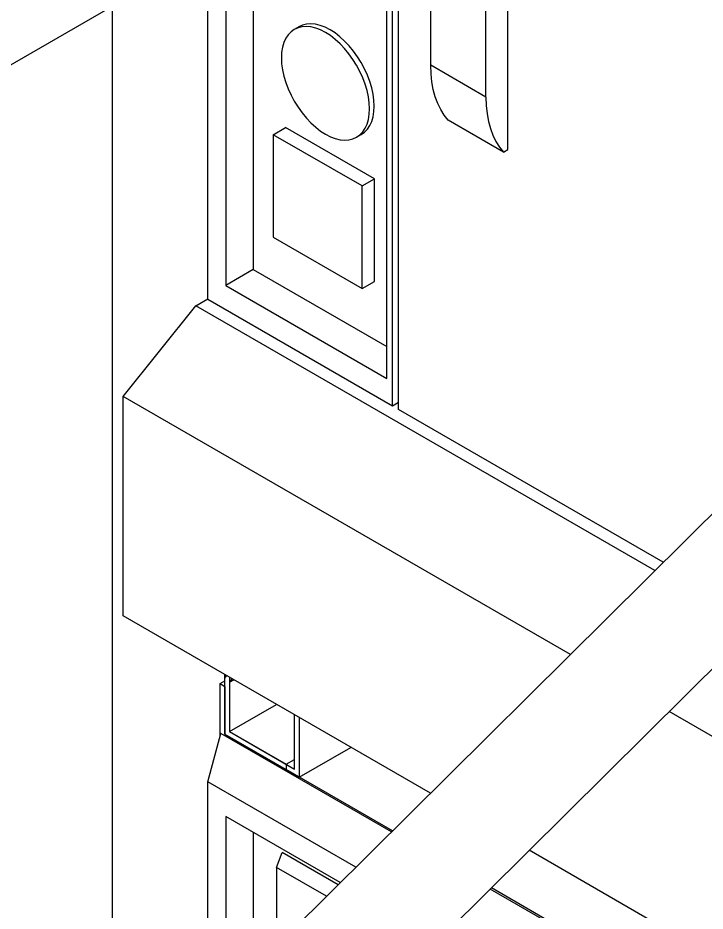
# Model space of a CAD drawing. Header units: millimetres. Extents: x -356 to 237, y 0 to 365.
# Drawn here: x -169.46 to -156.98, y 276.01 to 292.23 of the extents above; entities that cross this region are included whole.
import ezdxf

# ---------------------------------------------------------------- set-up
doc = ezdxf.new("R2010")
doc.units = ezdxf.units.MM

msp = doc.modelspace()

# ---------------------------------------------------------------- linework, layer by layer
at = {"color": 7, "linetype": 'Continuous', "lineweight": 25}
for p, q in [((-162.655, 285.184), (-162.655, 305.355)), ((-162.543, 285.12), (-162.543, 305.291)), ((-162.76, 285.686), (-162.76, 304.975)), ((-137.169, 302.753), (-171.401, 268.792)), ((-169.992, 267.372), (-135.761, 301.333)), ((-160.563, 289.843), (-160.563, 296.771)), ((-161.96, 291.373), (-161.96, 295.941)), ((-160.958, 290.795), (-160.958, 295.363)), ((-166.008, 287.12), (-166.008, 293.468)), ((-173.134, 289.337), (-166.327, 293.266)), ((-165.683, 292.967), (-165.683, 287.374)), ((-165.182, 292.914), (-165.182, 287.663)), ((-167.742, 292.45), (-167.742, 272.422)), ((-164.354, 292.074), (-164.437, 292.026)), ((-160.958, 290.795), (-161.96, 291.373)), ((-160.642, 289.797), (-161.644, 290.376)), ((-164.818, 290.113), (-164.595, 290.242)), ((-163.203, 289.181), (-164.818, 290.113)), ((-164.818, 290.113), (-164.818, 288.249)), ((-162.98, 289.31), (-164.595, 290.242)), ((-163.305, 290.066), (-163.222, 290.114)), ((-160.642, 289.797), (-160.563, 289.843)), ((-163.203, 289.181), (-162.98, 289.31)), ((-162.98, 287.445), (-162.98, 289.31)), ((-163.203, 287.317), (-163.203, 289.181)), ((-164.818, 288.249), (-163.203, 287.317)), ((-165.182, 287.663), (-165.683, 287.374)), ((-165.182, 287.663), (-162.76, 286.265)), ((-165.683, 287.374), (-162.76, 285.686)), ((-163.203, 287.317), (-162.98, 287.445)), ((-167.547, 285.36), (-166.224, 287.006)), ((-166.224, 287.006), (-166.008, 287.131)), ((-157.89, 282.196), (-166.224, 287.006)), ((-162.655, 285.184), (-166.008, 287.12)), ((-159.426, 280.672), (-167.547, 285.36)), ((-167.547, 281.372), (-167.547, 285.36)), ((-162.543, 285.248), (-162.655, 285.184)), ((-157.739, 282.346), (-162.543, 285.12)), ((-161.967, 278.151), (-167.547, 281.372)), ((-165.786, 280.144), (-165.697, 280.196)), ((-165.697, 279.225), (-165.697, 280.304)), ((-165.697, 280.241), (-165.666, 280.286)), ((-165.697, 280.093), (-165.697, 280.241)), ((-165.614, 280.256), (-165.614, 279.273)), ((-165.569, 280.23), (-165.614, 280.167)), ((-165.614, 280.167), (-165.537, 280.211)), ((-165.786, 279.184), (-165.786, 280.144)), ((-165.786, 280.144), (-165.697, 280.093)), ((-165.697, 280.093), (-165.697, 279.225)), ((-165.614, 280.167), (-165.614, 279.273)), ((-165.614, 279.273), (-164.763, 279.765)), ((-165.614, 279.273), (-164.763, 279.765)), ((-164.431, 278.59), (-164.431, 279.573)), ((-148.238, 274.213), (-157.631, 279.636)), ((-164.347, 279.525), (-164.347, 278.446)), ((-166.008, 278.358), (-165.773, 279.236)), ((-162.675, 277.448), (-165.773, 279.236)), ((-165.697, 279.225), (-164.584, 278.582)), ((-165.697, 279.225), (-164.347, 278.446)), ((-165.614, 279.273), (-164.584, 278.679)), ((-165.614, 279.273), (-164.431, 278.59)), ((-164.347, 278.446), (-163.413, 278.985)), ((-164.584, 278.679), (-164.431, 278.767)), ((-164.584, 278.679), (-164.584, 278.582)), ((-162.655, 277.469), (-164.584, 278.582)), ((-163.321, 276.807), (-166.008, 278.358)), ((-166.008, 274.142), (-166.008, 278.358)), ((-163.603, 276.528), (-165.683, 277.73)), ((-165.683, 277.73), (-165.683, 274.464)), ((-165.182, 277.44), (-165.182, 274.961)), ((-148.238, 270.225), (-160.172, 277.115)), ((-164.762, 276.804), (-164.658, 277.074)), ((-163.643, 276.488), (-164.658, 277.074)), ((-163.853, 276.28), (-164.762, 276.804)), ((-164.762, 276.804), (-164.762, 275.653)), ((-146.313, 268.003), (-160.88, 276.412)), ((-147.502, 268.721), (-160.86, 276.432))]:
    msp.add_line(p, q, dxfattribs=at)
at = {"color": 7, "linetype": 'Continuous', "lineweight": 25, "flags": 128}
for points in [[(-163.076, 290.483), (-163.071, 290.584), (-163.076, 290.69), (-163.091, 290.801), (-163.116, 290.915), (-163.15, 291.031), (-163.193, 291.146), (-163.245, 291.261), (-163.305, 291.373), (-163.372, 291.48), (-163.445, 291.583), (-163.524, 291.678), (-163.607, 291.766), (-163.693, 291.844), (-163.782, 291.912), (-163.871, 291.97), (-163.961, 292.016), (-164.049, 292.05), (-164.136, 292.071), (-164.218, 292.079), (-164.297, 292.074), (-164.37, 292.056), (-164.437, 292.026), (-164.497, 291.983), (-164.549, 291.929), (-164.592, 291.863), (-164.627, 291.787), (-164.651, 291.702), (-164.667, 291.608), (-164.672, 291.508), (-164.667, 291.401), (-164.651, 291.291), (-164.627, 291.177), (-164.592, 291.061), (-164.549, 290.945), (-164.497, 290.831), (-164.437, 290.719), (-164.37, 290.611), (-164.297, 290.509), (-164.218, 290.414), (-164.136, 290.326), (-164.049, 290.248), (-163.961, 290.179), (-163.871, 290.122), (-163.782, 290.076), (-163.693, 290.042), (-163.607, 290.021), (-163.524, 290.013), (-163.445, 290.017), (-163.372, 290.035), (-163.305, 290.066), (-163.245, 290.108), (-163.193, 290.163), (-163.15, 290.229), (-163.116, 290.304), (-163.091, 290.39), (-163.076, 290.483)], [(-162.987, 290.632), (-162.992, 290.738), (-163.007, 290.849), (-163.032, 290.963), (-163.067, 291.079), (-163.11, 291.195), (-163.162, 291.309), (-163.222, 291.421), (-163.289, 291.529), (-163.362, 291.631), (-163.44, 291.726), (-163.523, 291.814), (-163.61, 291.892), (-163.698, 291.961), (-163.788, 292.018), (-163.877, 292.064), (-163.966, 292.098), (-164.052, 292.119), (-164.135, 292.127), (-164.213, 292.122), (-164.287, 292.105), (-164.354, 292.074)], [(-161.644, 290.376), (-161.716, 290.467), (-161.78, 290.568), (-161.834, 290.68), (-161.879, 290.802), (-161.914, 290.933), (-161.94, 291.073), (-161.955, 291.22), (-161.96, 291.373)], [(-160.958, 290.795), (-160.953, 290.641), (-160.938, 290.494), (-160.912, 290.355), (-160.877, 290.224), (-160.832, 290.102), (-160.778, 289.99), (-160.714, 289.888), (-160.642, 289.797)], [(-163.222, 290.114), (-163.222, 290.114), (-163.162, 290.157), (-163.11, 290.211), (-163.067, 290.277), (-163.032, 290.353), (-163.007, 290.438), (-162.992, 290.531), (-162.987, 290.632)]]:
    msp.add_lwpolyline(points, dxfattribs=at)

doc.saveas('drawing.dxf')
